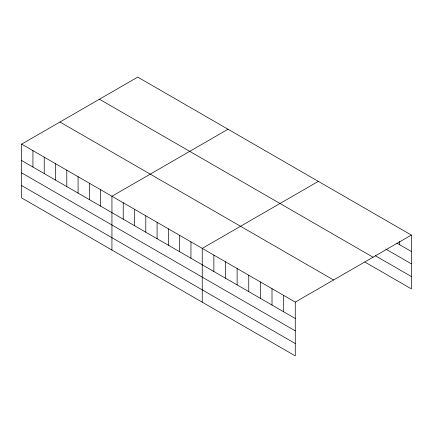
<?xml version="1.0" encoding="UTF-8"?>
<svg xmlns="http://www.w3.org/2000/svg" width="433" height="433" viewBox="0 0 433 433"><rect width="100%" height="100%" fill="white"/><g stroke="black" fill="none" stroke-linecap="round" stroke-linejoin="round"><path stroke-width="0.65" d="M364.835 262.019L411.35 288.871L411.35 235.076L137.732 77.106L21.65 144.129L21.65 197.924L295.268 355.894L295.268 302.099L21.65 144.129M228.029 129.24L111.941 196.257L111.941 250.052M318.32 181.367L202.238 248.39L202.238 302.185M295.268 302.099L411.35 235.076M396.812 243.081L411.35 251.476M385.765 249.045L411.35 263.816M375.303 255.719L411.35 276.53M99.428 99.222L373.04 257.197M59.96 122.009L333.572 279.983M21.65 160.524L295.268 318.493M21.65 172.864L295.268 330.839M21.65 185.578L295.268 343.553M399.724 241.484L399.724 244.759M283.637 295.387L283.637 311.782M272.011 288.67L272.011 305.07M260.379 281.959L260.379 298.353M248.753 275.242L248.753 291.642M237.122 268.53L237.122 284.925M225.496 261.813L225.496 278.213M213.864 255.102L213.864 271.496M190.948 241.874L190.948 258.268M179.663 235.357L179.663 251.752M168.377 228.841L168.377 245.235M157.092 222.324L157.092 238.718M145.802 215.807L145.802 232.202M134.517 209.291L134.517 225.685M123.232 202.774L123.232 219.174M100.656 189.741L100.656 206.14M89.371 183.224L89.371 199.624M78.081 176.707L78.081 193.107M66.796 170.191L66.796 186.591M55.511 163.674L55.511 180.074M44.226 157.163L44.226 173.557M32.935 150.646L32.935 167.041"/></g></svg>
